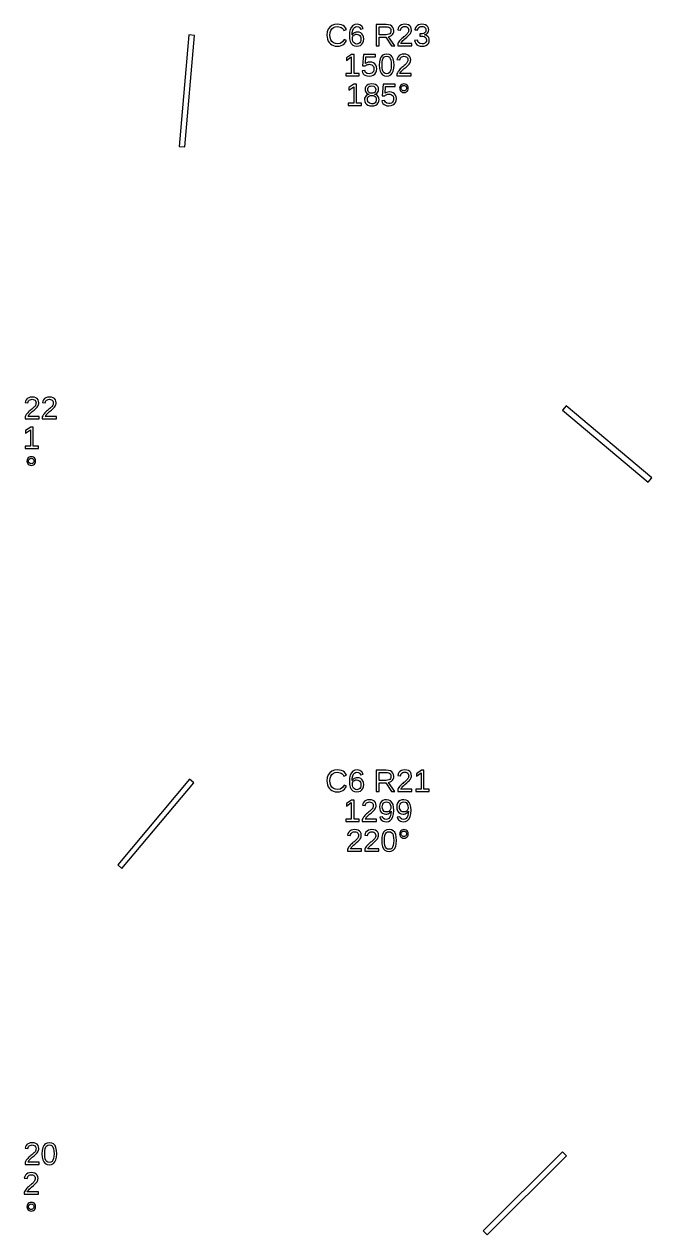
# Model space of a CAD drawing. Extents: x 194 to 2890, y 45 to 1503.
# Drawn here: x 679.1 to 847.5, y 453.3 to 778 of the extents above; entities that cross this region are included whole.
import ezdxf

# ---------------------------------------------------------------- set-up
doc = ezdxf.new("R2010")
doc.units = 0
doc.layers.get('0').update_dxf_attribs({"linetype": 'CONTINUOUS'})

msp = doc.modelspace()

# ---------------------------------------------------------------- linework, layer by layer
for points in [[(763.632, 772.093), (764.128, 772.222), (764.578, 772.437), (764.973, 772.734), (765.305, 773.109), (765.573, 773.564), (764.938, 773.881), (764.467, 773.219), (763.864, 772.821), (763.127, 772.689), (762.544, 772.76), (762.047, 772.974), (761.636, 773.33), (761.33, 773.803), (761.146, 774.368), (761.085, 775.024), (761.144, 775.685), (761.32, 776.244), (761.614, 776.703), (762.013, 777.043), (762.507, 777.247), (763.095, 777.315), (763.481, 777.286), (763.83, 777.198), (764.143, 777.051), (764.41, 776.848), (764.624, 776.593), (764.783, 776.286), (765.52, 776.53), (765.291, 776.961), (764.99, 777.315), (764.617, 777.592), (764.174, 777.791), (763.664, 777.91), (763.087, 777.95), (762.277, 777.863), (761.593, 777.604), (761.036, 777.173), (760.625, 776.589), (760.378, 775.873), (760.296, 775.024), (760.332, 774.441), (760.443, 773.913), (760.627, 773.44), (760.882, 773.028), (761.203, 772.685), (761.591, 772.41), (762.039, 772.21), (762.539, 772.09), (763.091, 772.05)], [(768.844, 772.108), (769.296, 772.283), (769.666, 772.575), (769.94, 772.967), (770.104, 773.445), (770.159, 774.007), (770.107, 774.528), (769.952, 774.973), (769.693, 775.342), (769.346, 775.618), (768.926, 775.783), (768.433, 775.838), (768.133, 775.817), (767.857, 775.752), (767.603, 775.645), (767.38, 775.496), (767.193, 775.309), (767.042, 775.081), (767.08, 775.761), (767.195, 776.325), (767.386, 776.772), (767.646, 777.096), (767.97, 777.291), (768.356, 777.356), (768.785, 777.278), (769.099, 777.045), (769.3, 776.656), (770, 776.782), (769.668, 777.431), (769.123, 777.82), (768.364, 777.95), (767.758, 777.861), (767.252, 777.595), (766.847, 777.152), (766.551, 776.544), (766.373, 775.782), (766.314, 774.866), (766.371, 774.022), (766.542, 773.323), (766.826, 772.77), (767.219, 772.37), (767.712, 772.13), (768.307, 772.05)], [(774.301, 774.512), (776.087, 774.512), (777.576, 772.132), (778.472, 772.132), (776.844, 774.601), (777.249, 774.713), (777.592, 774.896), (777.871, 775.151), (778.078, 775.463), (778.202, 775.821), (778.244, 776.225), (778.185, 776.702), (778.009, 777.104), (777.717, 777.431), (777.316, 777.672), (776.818, 777.816), (776.221, 777.864), (773.524, 777.864), (773.524, 772.132), (774.301, 772.132)], [(774.301, 775.126), (774.301, 777.242), (776.144, 777.242), (776.537, 777.213), (776.863, 777.125), (777.123, 776.979), (777.311, 776.778), (777.425, 776.524), (777.462, 776.217), (777.425, 775.898), (777.313, 775.63), (777.127, 775.413), (776.872, 775.254), (776.555, 775.158), (776.177, 775.126)], [(783.074, 772.754), (780.083, 772.754), (780.182, 772.946), (780.315, 773.144), (780.482, 773.346), (780.688, 773.559), (780.936, 773.789), (781.226, 774.036), (781.732, 774.457), (782.116, 774.797), (782.378, 775.057), (782.562, 775.277), (782.713, 775.496), (782.832, 775.716), (782.916, 775.936), (782.967, 776.157), (782.984, 776.379), (782.932, 776.843), (782.777, 777.23), (782.518, 777.541), (782.163, 777.768), (781.719, 777.904), (781.186, 777.95), (780.691, 777.905), (780.261, 777.769), (779.894, 777.543), (779.606, 777.24), (779.411, 776.876), (779.31, 776.448), (780.059, 776.379), (780.122, 776.663), (780.24, 776.901), (780.415, 777.093), (780.635, 777.235), (780.892, 777.319), (781.186, 777.348), (781.49, 777.319), (781.746, 777.232), (781.955, 777.087), (782.108, 776.89), (782.201, 776.646), (782.231, 776.355), (782.214, 776.13), (782.16, 775.921), (782.071, 775.728), (781.952, 775.547), (781.812, 775.37), (781.65, 775.199), (781.469, 775.031), (781.274, 774.863), (781.066, 774.695), (780.849, 774.522), (780.632, 774.34), (780.413, 774.148), (780.196, 773.943), (779.987, 773.724), (779.784, 773.488), (779.595, 773.233), (779.426, 772.953), (779.278, 772.648), (779.278, 772.132), (783.074, 772.132)], [(786.392, 772.099), (786.872, 772.244), (787.257, 772.486), (787.537, 772.816), (787.705, 773.225), (787.761, 773.714), (787.721, 774.06), (787.602, 774.363), (787.403, 774.626), (787.133, 774.835), (786.799, 774.978), (786.402, 775.057), (786.402, 775.073), (786.762, 775.179), (787.059, 775.335), (787.295, 775.539), (787.466, 775.791), (787.568, 776.089), (787.602, 776.432), (787.549, 776.875), (787.39, 777.247), (787.124, 777.549), (786.763, 777.772), (786.316, 777.905), (785.784, 777.95), (785.289, 777.906), (784.859, 777.774), (784.492, 777.555), (784.204, 777.258), (784.009, 776.892), (783.908, 776.457), (784.644, 776.4), (784.705, 776.678), (784.821, 776.911), (784.992, 777.099), (785.212, 777.237), (785.473, 777.32), (785.776, 777.348), (786.102, 777.318), (786.37, 777.229), (786.579, 777.081), (786.729, 776.882), (786.82, 776.64), (786.85, 776.355), (786.813, 776.068), (786.702, 775.826), (786.518, 775.629), (786.267, 775.483), (785.956, 775.395), (785.584, 775.366), (785.186, 775.366), (785.186, 774.731), (785.601, 774.731), (786.018, 774.702), (786.365, 774.615), (786.64, 774.469), (786.84, 774.271), (786.96, 774.028), (787, 773.739), (786.965, 773.41), (786.86, 773.14), (786.685, 772.929), (786.448, 772.778), (786.159, 772.687), (785.816, 772.656), (785.187, 772.769), (784.771, 773.108), (784.567, 773.674), (783.81, 773.604), (783.922, 773.134), (784.128, 772.746), (784.427, 772.443), (784.812, 772.225), (785.275, 772.094), (785.816, 772.05)], [(724.747, 774.935), (723.253, 775.065), (720.638, 745.18), (722.132, 745.049)], [(767.962, 772.687), (767.682, 772.828), (767.443, 773.063), (767.261, 773.372), (767.152, 773.734), (767.115, 774.15), (767.15, 774.474), (767.255, 774.749), (767.431, 774.974), (767.663, 775.14), (767.939, 775.239), (768.259, 775.273), (768.595, 775.235), (768.879, 775.122), (769.109, 774.935), (769.278, 774.678), (769.38, 774.358), (769.414, 773.975), (769.381, 773.589), (769.28, 773.263), (769.113, 772.996), (768.887, 772.798), (768.61, 772.68), (768.283, 772.64)], [(768.958, 764.754), (767.563, 764.754), (767.563, 769.864), (766.887, 769.864), (765.532, 768.933), (765.532, 768.241), (766.826, 769.165), (766.826, 764.754), (765.366, 764.754), (765.366, 764.132), (768.958, 764.132)], [(772.207, 764.108), (772.705, 764.282), (773.111, 764.571), (773.41, 764.961), (773.59, 765.437), (773.65, 765.999), (773.594, 766.497), (773.427, 766.929), (773.147, 767.293), (772.774, 767.569), (772.325, 767.734), (771.799, 767.789), (771.352, 767.749), (770.958, 767.627), (770.615, 767.423), (770.724, 769.242), (773.316, 769.242), (773.316, 769.864), (770.057, 769.864), (769.866, 766.78), (770.582, 766.78), (770.753, 766.915), (770.924, 767.021), (771.095, 767.098), (771.27, 767.15), (771.455, 767.181), (771.648, 767.191), (772.002, 767.154), (772.304, 767.043), (772.553, 766.858), (772.74, 766.612), (772.852, 766.321), (772.889, 765.983), (772.852, 765.597), (772.741, 765.271), (772.555, 765.004), (772.304, 764.806), (771.997, 764.688), (771.632, 764.648), (771.073, 764.743), (770.675, 765.026), (770.44, 765.499), (769.699, 765.413), (769.826, 765.006), (770.034, 764.668), (770.322, 764.4), (770.684, 764.206), (771.115, 764.089), (771.615, 764.05)], [(776.913, 764.134), (777.411, 764.387), (777.802, 764.807), (778.084, 765.387), (778.252, 766.118), (778.309, 767), (778.255, 767.894), (778.094, 768.629), (777.827, 769.205), (777.446, 769.619), (776.948, 769.867), (776.331, 769.95), (775.699, 769.868), (775.191, 769.623), (774.808, 769.213), (774.54, 768.64), (774.379, 767.902), (774.326, 767), (774.381, 766.114), (774.546, 765.382), (774.822, 764.803), (775.208, 764.385), (775.703, 764.134), (776.307, 764.05)], [(782.85, 764.754), (779.859, 764.754), (779.958, 764.946), (780.091, 765.144), (780.258, 765.346), (780.464, 765.559), (780.712, 765.789), (781.003, 766.036), (781.508, 766.457), (781.892, 766.797), (782.154, 767.057), (782.338, 767.277), (782.49, 767.496), (782.608, 767.716), (782.692, 767.936), (782.743, 768.157), (782.76, 768.379), (782.709, 768.843), (782.553, 769.23), (782.294, 769.541), (781.939, 769.768), (781.495, 769.904), (780.962, 769.95), (780.468, 769.905), (780.037, 769.769), (779.67, 769.543), (779.382, 769.24), (779.187, 768.876), (779.086, 768.448), (779.835, 768.379), (779.898, 768.663), (780.017, 768.901), (780.191, 769.093), (780.411, 769.235), (780.668, 769.319), (780.962, 769.348), (781.266, 769.319), (781.522, 769.232), (781.731, 769.087), (781.885, 768.89), (781.977, 768.646), (782.008, 768.355), (781.99, 768.13), (781.936, 767.921), (781.847, 767.728), (781.729, 767.547), (781.588, 767.37), (781.426, 767.199), (781.245, 767.031), (781.05, 766.863), (780.842, 766.695), (780.626, 766.522), (780.408, 766.34), (780.189, 766.148), (779.973, 765.943), (779.763, 765.724), (779.56, 765.488), (779.371, 765.233), (779.202, 764.953), (779.054, 764.648), (779.054, 764.132), (782.85, 764.132)], [(775.92, 764.711), (775.604, 764.9), (775.365, 765.214), (775.199, 765.664), (775.099, 766.259), (775.066, 767), (775.099, 767.759), (775.197, 768.362), (775.361, 768.806), (775.6, 769.112), (775.923, 769.295), (776.331, 769.356), (776.729, 769.294), (777.045, 769.108), (777.277, 768.798), (777.437, 768.351), (777.532, 767.751), (777.564, 767), (777.531, 766.271), (777.43, 765.68), (777.263, 765.226), (777.024, 764.905), (776.708, 764.712), (776.315, 764.648)], [(769.609, 756.754), (768.214, 756.754), (768.214, 761.864), (767.538, 761.864), (766.183, 760.933), (766.183, 760.241), (767.477, 761.165), (767.477, 756.754), (766.017, 756.754), (766.017, 756.132), (769.609, 756.132)], [(772.916, 756.099), (773.399, 756.247), (773.784, 756.494), (774.064, 756.828), (774.233, 757.24), (774.289, 757.731), (774.255, 758.087), (774.153, 758.401), (773.983, 758.672), (773.753, 758.891), (773.468, 759.047), (773.129, 759.138), (773.129, 759.155), (773.422, 759.247), (773.67, 759.401), (773.874, 759.614), (774.025, 759.873), (774.116, 760.159), (774.146, 760.473), (774.092, 760.895), (773.928, 761.254), (773.656, 761.551), (773.29, 761.773), (772.844, 761.906), (772.319, 761.95), (771.806, 761.905), (771.367, 761.769), (771.003, 761.543), (770.731, 761.244), (770.567, 760.89), (770.513, 760.481), (770.543, 760.167), (770.633, 759.881), (770.783, 759.622), (770.986, 759.407), (771.232, 759.248), (771.522, 759.146), (771.522, 759.13), (771.208, 759.043), (770.934, 758.888), (770.7, 758.666), (770.521, 758.391), (770.414, 758.077), (770.379, 757.722), (770.436, 757.229), (770.609, 756.816), (770.897, 756.486), (771.288, 756.244), (771.767, 756.099), (772.336, 756.05)], [(772.014, 759.452), (771.752, 759.538), (771.54, 759.681), (771.385, 759.88), (771.292, 760.13), (771.262, 760.432), (771.292, 760.728), (771.382, 760.971), (771.532, 761.16), (771.74, 761.296), (772.002, 761.377), (772.319, 761.405), (772.912, 761.297), (773.267, 760.972), (773.385, 760.432), (773.355, 760.11), (773.265, 759.853), (773.115, 759.661), (772.907, 759.529), (772.645, 759.45), (772.328, 759.423)], [(777.492, 756.108), (777.991, 756.282), (778.396, 756.571), (778.696, 756.961), (778.876, 757.437), (778.935, 757.999), (778.88, 758.497), (778.712, 758.929), (778.433, 759.293), (778.06, 759.569), (777.61, 759.734), (777.084, 759.789), (776.638, 759.749), (776.243, 759.627), (775.9, 759.423), (776.01, 761.242), (778.602, 761.242), (778.602, 761.864), (775.343, 761.864), (775.151, 758.78), (775.868, 758.78), (776.038, 758.915), (776.209, 759.021), (776.38, 759.098), (776.556, 759.15), (776.74, 759.181), (776.934, 759.191), (777.287, 759.154), (777.589, 759.043), (777.839, 758.858), (778.025, 758.612), (778.137, 758.321), (778.175, 757.983), (778.138, 757.597), (778.026, 757.271), (777.841, 757.004), (777.59, 756.806), (777.282, 756.688), (776.917, 756.648), (776.358, 756.743), (775.961, 757.026), (775.725, 757.499), (774.985, 757.413), (775.112, 757.006), (775.319, 756.668), (775.607, 756.4), (775.97, 756.206), (776.401, 756.089), (776.901, 756.05)], [(781.255, 759.668), (781.529, 759.781), (781.774, 759.968), (781.965, 760.21), (782.079, 760.484), (782.117, 760.79), (782.08, 761.097), (781.966, 761.371), (781.778, 761.612), (781.535, 761.8), (781.259, 761.912), (780.95, 761.95), (780.641, 761.912), (780.365, 761.798), (780.122, 761.608), (779.933, 761.365), (779.82, 761.093), (779.782, 760.79), (779.82, 760.488), (779.935, 760.215), (780.126, 759.972), (780.37, 759.783), (780.645, 759.669), (780.95, 759.631)], [(780.761, 760.082), (780.591, 760.154), (780.439, 760.274), (780.32, 760.427), (780.249, 760.599), (780.226, 760.79), (780.249, 760.981), (780.319, 761.154), (780.435, 761.307), (780.585, 761.427), (780.757, 761.499), (780.95, 761.523), (781.143, 761.499), (781.314, 761.429), (781.464, 761.311), (781.581, 761.159), (781.651, 760.986), (781.674, 760.79), (781.65, 760.597), (781.58, 760.424), (781.462, 760.271), (781.311, 760.153), (781.14, 760.082), (780.95, 760.058)], [(771.672, 756.731), (771.27, 757.126), (771.135, 757.783), (771.17, 758.098), (771.275, 758.365), (771.449, 758.583), (771.685, 758.745), (771.975, 758.842), (772.319, 758.874), (772.673, 758.844), (772.97, 758.754), (773.21, 758.603), (773.387, 758.394), (773.493, 758.126), (773.528, 757.8), (773.495, 757.42), (773.398, 757.115), (773.235, 756.886), (773.006, 756.727), (772.709, 756.631), (772.344, 756.599)], [(683.074, 672.754), (680.083, 672.754), (680.182, 672.946), (680.315, 673.144), (680.482, 673.346), (680.688, 673.559), (680.936, 673.789), (681.226, 674.036), (681.732, 674.457), (682.116, 674.797), (682.378, 675.057), (682.562, 675.277), (682.713, 675.496), (682.832, 675.716), (682.916, 675.936), (682.967, 676.157), (682.984, 676.379), (682.932, 676.843), (682.777, 677.23), (682.518, 677.541), (682.163, 677.768), (681.719, 677.904), (681.186, 677.95), (680.691, 677.905), (680.261, 677.769), (679.894, 677.543), (679.606, 677.24), (679.411, 676.876), (679.31, 676.448), (680.059, 676.379), (680.122, 676.663), (680.24, 676.901), (680.415, 677.093), (680.635, 677.235), (680.892, 677.319), (681.186, 677.348), (681.49, 677.319), (681.746, 677.232), (681.955, 677.087), (682.108, 676.89), (682.201, 676.646), (682.231, 676.355), (682.214, 676.13), (682.16, 675.921), (682.071, 675.728), (681.952, 675.547), (681.812, 675.37), (681.65, 675.199), (681.469, 675.031), (681.274, 674.863), (681.066, 674.695), (680.849, 674.522), (680.632, 674.34), (680.413, 674.148), (680.196, 673.943), (679.987, 673.724), (679.784, 673.488), (679.595, 673.233), (679.426, 672.953), (679.278, 672.648), (679.278, 672.132), (683.074, 672.132)], [(687.708, 672.754), (684.718, 672.754), (684.816, 672.946), (684.949, 673.144), (685.116, 673.346), (685.322, 673.559), (685.57, 673.789), (685.861, 674.036), (686.367, 674.457), (686.751, 674.797), (687.012, 675.057), (687.197, 675.277), (687.348, 675.496), (687.466, 675.716), (687.551, 675.936), (687.602, 676.157), (687.619, 676.379), (687.567, 676.843), (687.412, 677.23), (687.153, 677.541), (686.798, 677.768), (686.354, 677.904), (685.82, 677.95), (685.326, 677.905), (684.895, 677.769), (684.528, 677.543), (684.24, 677.24), (684.046, 676.876), (683.945, 676.448), (684.693, 676.379), (684.756, 676.663), (684.875, 676.901), (685.049, 677.093), (685.27, 677.235), (685.527, 677.319), (685.82, 677.348), (686.125, 677.319), (686.381, 677.232), (686.589, 677.087), (686.743, 676.89), (686.835, 676.646), (686.866, 676.355), (686.848, 676.13), (686.795, 675.921), (686.705, 675.728), (686.587, 675.547), (686.447, 675.37), (686.284, 675.199), (686.104, 675.031), (685.909, 674.863), (685.7, 674.695), (685.484, 674.522), (685.266, 674.34), (685.047, 674.148), (684.831, 673.943), (684.621, 673.724), (684.419, 673.488), (684.229, 673.233), (684.061, 672.953), (683.912, 672.648), (683.912, 672.132), (687.708, 672.132)], [(847.463, 656.291), (824.482, 675.575), (823.518, 674.425), (846.499, 655.142)], [(682.862, 664.754), (681.466, 664.754), (681.466, 669.864), (680.791, 669.864), (679.436, 668.933), (679.436, 668.241), (680.73, 669.165), (680.73, 664.754), (679.269, 664.754), (679.269, 664.132), (682.862, 664.132)], [(681.255, 659.668), (681.529, 659.781), (681.774, 659.968), (681.965, 660.21), (682.079, 660.484), (682.117, 660.79), (682.08, 661.097), (681.966, 661.371), (681.778, 661.612), (681.535, 661.8), (681.259, 661.912), (680.95, 661.95), (680.641, 661.912), (680.365, 661.798), (680.122, 661.608), (679.933, 661.365), (679.82, 661.093), (679.782, 660.79), (679.82, 660.488), (679.935, 660.215), (680.126, 659.972), (680.37, 659.783), (680.645, 659.669), (680.95, 659.631)], [(680.761, 660.082), (680.591, 660.154), (680.439, 660.274), (680.32, 660.427), (680.249, 660.599), (680.226, 660.79), (680.249, 660.981), (680.319, 661.154), (680.435, 661.307), (680.585, 661.427), (680.757, 661.499), (680.95, 661.523), (681.143, 661.499), (681.314, 661.429), (681.464, 661.311), (681.581, 661.159), (681.651, 660.986), (681.674, 660.79), (681.65, 660.597), (681.58, 660.424), (681.462, 660.271), (681.311, 660.153), (681.14, 660.082), (680.95, 660.058)], [(724.575, 574.518), (723.425, 575.482), (704.142, 552.501), (705.291, 551.537)], [(763.632, 572.093), (764.128, 572.222), (764.578, 572.437), (764.973, 572.734), (765.305, 573.109), (765.573, 573.564), (764.938, 573.881), (764.467, 573.219), (763.864, 572.821), (763.127, 572.689), (762.544, 572.76), (762.047, 572.974), (761.636, 573.33), (761.33, 573.803), (761.146, 574.368), (761.085, 575.024), (761.144, 575.685), (761.32, 576.244), (761.614, 576.703), (762.013, 577.043), (762.507, 577.247), (763.095, 577.315), (763.481, 577.286), (763.83, 577.198), (764.143, 577.051), (764.41, 576.848), (764.624, 576.593), (764.783, 576.286), (765.52, 576.53), (765.291, 576.961), (764.99, 577.315), (764.617, 577.592), (764.174, 577.791), (763.664, 577.91), (763.087, 577.95), (762.277, 577.863), (761.593, 577.604), (761.036, 577.173), (760.625, 576.589), (760.378, 575.873), (760.296, 575.024), (760.332, 574.441), (760.443, 573.913), (760.627, 573.44), (760.882, 573.028), (761.203, 572.685), (761.591, 572.41), (762.039, 572.21), (762.539, 572.09), (763.091, 572.05)], [(768.844, 572.108), (769.296, 572.283), (769.666, 572.575), (769.94, 572.967), (770.104, 573.445), (770.159, 574.007), (770.107, 574.528), (769.952, 574.973), (769.693, 575.342), (769.346, 575.618), (768.926, 575.783), (768.433, 575.838), (768.133, 575.817), (767.857, 575.752), (767.603, 575.645), (767.38, 575.496), (767.193, 575.309), (767.042, 575.081), (767.08, 575.761), (767.195, 576.325), (767.386, 576.772), (767.646, 577.096), (767.97, 577.291), (768.356, 577.356), (768.785, 577.278), (769.099, 577.045), (769.3, 576.656), (770, 576.782), (769.668, 577.431), (769.123, 577.82), (768.364, 577.95), (767.758, 577.861), (767.252, 577.595), (766.847, 577.152), (766.551, 576.544), (766.373, 575.782), (766.314, 574.866), (766.371, 574.022), (766.542, 573.323), (766.826, 572.77), (767.219, 572.37), (767.712, 572.13), (768.307, 572.05)], [(767.962, 572.687), (767.682, 572.828), (767.443, 573.063), (767.261, 573.372), (767.152, 573.734), (767.115, 574.15), (767.15, 574.474), (767.255, 574.749), (767.431, 574.974), (767.663, 575.14), (767.939, 575.239), (768.259, 575.273), (768.595, 575.235), (768.879, 575.122), (769.109, 574.935), (769.278, 574.678), (769.38, 574.358), (769.414, 573.975), (769.381, 573.589), (769.28, 573.263), (769.113, 572.996), (768.887, 572.798), (768.61, 572.68), (768.283, 572.64)], [(774.301, 574.512), (776.087, 574.512), (777.576, 572.132), (778.472, 572.132), (776.844, 574.601), (777.249, 574.713), (777.592, 574.896), (777.871, 575.151), (778.078, 575.463), (778.202, 575.821), (778.244, 576.225), (778.185, 576.702), (778.009, 577.104), (777.717, 577.431), (777.316, 577.672), (776.818, 577.816), (776.221, 577.864), (773.524, 577.864), (773.524, 572.132), (774.301, 572.132)], [(774.301, 575.126), (774.301, 577.242), (776.144, 577.242), (776.537, 577.213), (776.863, 577.125), (777.123, 576.979), (777.311, 576.778), (777.425, 576.524), (777.462, 576.217), (777.425, 575.898), (777.313, 575.63), (777.127, 575.413), (776.872, 575.254), (776.555, 575.158), (776.177, 575.126)], [(783.074, 572.754), (780.083, 572.754), (780.182, 572.946), (780.315, 573.144), (780.482, 573.346), (780.688, 573.559), (780.936, 573.789), (781.226, 574.036), (781.732, 574.457), (782.116, 574.797), (782.378, 575.057), (782.562, 575.277), (782.713, 575.496), (782.832, 575.716), (782.916, 575.936), (782.967, 576.157), (782.984, 576.379), (782.932, 576.843), (782.777, 577.23), (782.518, 577.541), (782.163, 577.768), (781.719, 577.904), (781.186, 577.95), (780.691, 577.905), (780.261, 577.769), (779.894, 577.543), (779.606, 577.24), (779.411, 576.876), (779.31, 576.448), (780.059, 576.379), (780.122, 576.663), (780.24, 576.901), (780.415, 577.093), (780.635, 577.235), (780.892, 577.319), (781.186, 577.348), (781.49, 577.319), (781.746, 577.232), (781.955, 577.087), (782.108, 576.89), (782.201, 576.646), (782.231, 576.355), (782.214, 576.13), (782.16, 575.921), (782.071, 575.728), (781.952, 575.547), (781.812, 575.37), (781.65, 575.199), (781.469, 575.031), (781.274, 574.863), (781.066, 574.695), (780.849, 574.522), (780.632, 574.34), (780.413, 574.148), (780.196, 573.943), (779.987, 573.724), (779.784, 573.488), (779.595, 573.233), (779.426, 572.953), (779.278, 572.648), (779.278, 572.132), (783.074, 572.132)], [(787.72, 572.754), (786.325, 572.754), (786.325, 577.864), (785.649, 577.864), (784.295, 576.933), (784.295, 576.241), (785.588, 577.165), (785.588, 572.754), (784.128, 572.754), (784.128, 572.132), (787.72, 572.132)], [(768.958, 564.754), (767.563, 564.754), (767.563, 569.864), (766.887, 569.864), (765.532, 568.933), (765.532, 568.241), (766.826, 569.165), (766.826, 564.754), (765.366, 564.754), (765.366, 564.132), (768.958, 564.132)], [(773.581, 564.754), (770.59, 564.754), (770.689, 564.946), (770.822, 565.144), (770.989, 565.346), (771.195, 565.559), (771.443, 565.789), (771.733, 566.036), (772.239, 566.457), (772.623, 566.797), (772.885, 567.057), (773.069, 567.277), (773.22, 567.496), (773.339, 567.716), (773.423, 567.936), (773.474, 568.157), (773.491, 568.379), (773.439, 568.843), (773.284, 569.23), (773.025, 569.541), (772.67, 569.768), (772.226, 569.904), (771.693, 569.95), (771.198, 569.905), (770.768, 569.769), (770.401, 569.543), (770.113, 569.24), (769.918, 568.876), (769.817, 568.448), (770.566, 568.379), (770.629, 568.663), (770.747, 568.901), (770.922, 569.093), (771.142, 569.235), (771.399, 569.319), (771.693, 569.348), (771.997, 569.319), (772.253, 569.232), (772.462, 569.087), (772.615, 568.89), (772.708, 568.646), (772.738, 568.355), (772.721, 568.13), (772.667, 567.921), (772.578, 567.728), (772.459, 567.547), (772.319, 567.37), (772.157, 567.199), (771.976, 567.031), (771.781, 566.863), (771.573, 566.695), (771.356, 566.522), (771.139, 566.34), (770.92, 566.148), (770.703, 565.943), (770.494, 565.724), (770.291, 565.488), (770.102, 565.233), (769.933, 564.953), (769.785, 564.648), (769.785, 564.132), (773.581, 564.132)], [(776.778, 564.138), (777.29, 564.403), (777.701, 564.844), (778, 565.448), (778.18, 566.205), (778.24, 567.114), (778.185, 567.981), (778.021, 568.691), (777.747, 569.242), (777.368, 569.635), (776.885, 569.871), (776.299, 569.95), (775.743, 569.893), (775.275, 569.721), (774.895, 569.435), (774.615, 569.049), (774.447, 568.578), (774.391, 568.021), (774.442, 567.476), (774.597, 567.009), (774.854, 566.617), (775.198, 566.324), (775.61, 566.147), (776.091, 566.089), (776.397, 566.113), (776.686, 566.187), (776.958, 566.31), (777.195, 566.474), (777.381, 566.67), (777.515, 566.898), (777.468, 566.23), (777.347, 565.672), (777.153, 565.226), (776.891, 564.901), (776.566, 564.705), (776.177, 564.64), (775.736, 564.72), (775.414, 564.958), (775.208, 565.356), (774.509, 565.246), (774.651, 564.865), (774.844, 564.56), (775.088, 564.333), (775.388, 564.176), (775.747, 564.082), (776.165, 564.05)], [(775.943, 566.707), (775.668, 566.828), (775.44, 567.03), (775.271, 567.302), (775.169, 567.633), (775.135, 568.021), (775.169, 568.403), (775.271, 568.727), (775.44, 568.996), (775.669, 569.196), (775.947, 569.316), (776.274, 569.356), (776.606, 569.309), (776.889, 569.169), (777.125, 568.935), (777.301, 568.624), (777.407, 568.253), (777.442, 567.822), (777.425, 567.605), (777.373, 567.404), (777.285, 567.22), (777.168, 567.057), (777.025, 566.92), (776.856, 566.811), (776.67, 566.731), (776.473, 566.682), (776.266, 566.666)], [(781.413, 564.138), (781.925, 564.403), (782.335, 564.844), (782.635, 565.448), (782.814, 566.205), (782.874, 567.114), (782.82, 567.981), (782.655, 568.691), (782.382, 569.242), (782.002, 569.635), (781.519, 569.871), (780.933, 569.95), (780.378, 569.893), (779.91, 569.721), (779.53, 569.435), (779.249, 569.049), (779.081, 568.578), (779.025, 568.021), (779.077, 567.476), (779.231, 567.009), (779.489, 566.617), (779.833, 566.324), (780.245, 566.147), (780.726, 566.089), (781.032, 566.113), (781.321, 566.187), (781.593, 566.31), (781.83, 566.474), (782.016, 566.67), (782.15, 566.898), (782.103, 566.23), (781.982, 565.672), (781.788, 565.226), (781.526, 564.901), (781.2, 564.705), (780.811, 564.64), (780.371, 564.72), (780.048, 564.958), (779.843, 565.356), (779.143, 565.246), (779.285, 564.865), (779.479, 564.56), (779.723, 564.333), (780.022, 564.176), (780.381, 564.082), (780.799, 564.05)], [(780.578, 566.707), (780.302, 566.828), (780.075, 567.03), (779.905, 567.302), (779.804, 567.633), (779.77, 568.021), (779.804, 568.403), (779.905, 568.727), (780.075, 568.996), (780.303, 569.196), (780.581, 569.316), (780.909, 569.356), (781.24, 569.309), (781.524, 569.169), (781.759, 568.935), (781.936, 568.624), (782.041, 568.253), (782.077, 567.822), (782.059, 567.605), (782.007, 567.404), (781.92, 567.22), (781.803, 567.057), (781.66, 566.92), (781.491, 566.811), (781.304, 566.731), (781.107, 566.682), (780.901, 566.666)], [(769.597, 556.754), (766.607, 556.754), (766.705, 556.946), (766.838, 557.144), (767.005, 557.346), (767.211, 557.559), (767.459, 557.789), (767.75, 558.036), (768.256, 558.457), (768.64, 558.797), (768.901, 559.057), (769.086, 559.277), (769.237, 559.496), (769.355, 559.716), (769.44, 559.936), (769.491, 560.157), (769.508, 560.379), (769.456, 560.843), (769.301, 561.23), (769.042, 561.541), (768.687, 561.768), (768.242, 561.904), (767.709, 561.95), (767.215, 561.905), (766.784, 561.769), (766.417, 561.543), (766.129, 561.24), (765.935, 560.876), (765.833, 560.448), (766.582, 560.379), (766.645, 560.663), (766.764, 560.901), (766.938, 561.093), (767.159, 561.235), (767.416, 561.319), (767.709, 561.348), (768.013, 561.319), (768.27, 561.232), (768.478, 561.087), (768.632, 560.89), (768.724, 560.646), (768.755, 560.355), (768.737, 560.13), (768.683, 559.921), (768.594, 559.728), (768.476, 559.547), (768.336, 559.37), (768.173, 559.199), (767.992, 559.031), (767.798, 558.863), (767.589, 558.695), (767.373, 558.522), (767.155, 558.34), (766.936, 558.148), (766.72, 557.943), (766.51, 557.724), (766.307, 557.488), (766.118, 557.233), (765.949, 556.953), (765.801, 556.648), (765.801, 556.132), (769.597, 556.132)], [(774.232, 556.754), (771.241, 556.754), (771.34, 556.946), (771.473, 557.144), (771.64, 557.346), (771.846, 557.559), (772.094, 557.789), (772.384, 558.036), (772.89, 558.457), (773.274, 558.797), (773.536, 559.057), (773.72, 559.277), (773.871, 559.496), (773.99, 559.716), (774.074, 559.936), (774.125, 560.157), (774.142, 560.379), (774.09, 560.843), (773.935, 561.23), (773.676, 561.541), (773.321, 561.768), (772.877, 561.904), (772.344, 561.95), (771.849, 561.905), (771.419, 561.769), (771.052, 561.543), (770.764, 561.24), (770.569, 560.876), (770.468, 560.448), (771.217, 560.379), (771.28, 560.663), (771.398, 560.901), (771.573, 561.093), (771.793, 561.235), (772.05, 561.319), (772.344, 561.348), (772.648, 561.319), (772.904, 561.232), (773.113, 561.087), (773.266, 560.89), (773.359, 560.646), (773.389, 560.355), (773.372, 560.13), (773.318, 559.921), (773.229, 559.728), (773.11, 559.547), (772.97, 559.37), (772.808, 559.199), (772.627, 559.031), (772.432, 558.863), (772.224, 558.695), (772.007, 558.522), (771.79, 558.34), (771.571, 558.148), (771.354, 557.943), (771.145, 557.724), (770.942, 557.488), (770.753, 557.233), (770.584, 556.953), (770.436, 556.648), (770.436, 556.132), (774.232, 556.132)], [(777.564, 556.134), (778.062, 556.387), (778.453, 556.807), (778.735, 557.387), (778.904, 558.118), (778.96, 559), (778.906, 559.894), (778.746, 560.629), (778.478, 561.205), (778.097, 561.619), (777.599, 561.867), (776.982, 561.95), (776.35, 561.868), (775.842, 561.623), (775.459, 561.213), (775.191, 560.64), (775.03, 559.902), (774.977, 559), (775.032, 558.114), (775.197, 557.382), (775.473, 556.803), (775.859, 556.385), (776.354, 556.134), (776.958, 556.05)], [(781.255, 559.668), (781.529, 559.781), (781.774, 559.968), (781.965, 560.21), (782.079, 560.484), (782.117, 560.79), (782.08, 561.097), (781.966, 561.371), (781.778, 561.612), (781.535, 561.8), (781.259, 561.912), (780.95, 561.95), (780.641, 561.912), (780.365, 561.798), (780.122, 561.608), (779.933, 561.365), (779.82, 561.093), (779.782, 560.79), (779.82, 560.488), (779.935, 560.215), (780.126, 559.972), (780.37, 559.783), (780.645, 559.669), (780.95, 559.631)], [(776.571, 556.711), (776.255, 556.9), (776.016, 557.214), (775.85, 557.664), (775.75, 558.259), (775.717, 559), (775.75, 559.759), (775.848, 560.362), (776.012, 560.806), (776.251, 561.112), (776.574, 561.295), (776.982, 561.356), (777.38, 561.294), (777.696, 561.108), (777.928, 560.798), (778.088, 560.351), (778.183, 559.751), (778.215, 559), (778.182, 558.271), (778.081, 557.68), (777.914, 557.226), (777.675, 556.905), (777.359, 556.712), (776.966, 556.648)], [(780.761, 560.082), (780.591, 560.154), (780.439, 560.274), (780.32, 560.427), (780.249, 560.599), (780.226, 560.79), (780.249, 560.981), (780.319, 561.154), (780.435, 561.307), (780.585, 561.427), (780.757, 561.499), (780.95, 561.523), (781.143, 561.499), (781.314, 561.429), (781.464, 561.311), (781.581, 561.159), (781.651, 560.986), (781.674, 560.79), (781.65, 560.597), (781.58, 560.424), (781.462, 560.271), (781.311, 560.153), (781.14, 560.082), (780.95, 560.058)], [(683.074, 472.754), (680.083, 472.754), (680.182, 472.946), (680.315, 473.144), (680.482, 473.346), (680.688, 473.559), (680.936, 473.789), (681.226, 474.036), (681.732, 474.457), (682.116, 474.797), (682.378, 475.057), (682.562, 475.277), (682.713, 475.496), (682.832, 475.716), (682.916, 475.936), (682.967, 476.157), (682.984, 476.379), (682.932, 476.843), (682.777, 477.23), (682.518, 477.541), (682.163, 477.768), (681.719, 477.904), (681.186, 477.95), (680.691, 477.905), (680.261, 477.769), (679.894, 477.543), (679.606, 477.24), (679.411, 476.876), (679.31, 476.448), (680.059, 476.379), (680.122, 476.663), (680.24, 476.901), (680.415, 477.093), (680.635, 477.235), (680.892, 477.319), (681.186, 477.348), (681.49, 477.319), (681.746, 477.232), (681.955, 477.087), (682.108, 476.89), (682.201, 476.646), (682.231, 476.355), (682.214, 476.13), (682.16, 475.921), (682.071, 475.728), (681.952, 475.547), (681.812, 475.37), (681.65, 475.199), (681.469, 475.031), (681.274, 474.863), (681.066, 474.695), (680.849, 474.522), (680.632, 474.34), (680.413, 474.148), (680.196, 473.943), (679.987, 473.724), (679.784, 473.488), (679.595, 473.233), (679.426, 472.953), (679.278, 472.648), (679.278, 472.132), (683.074, 472.132)], [(686.406, 472.134), (686.904, 472.387), (687.295, 472.807), (687.577, 473.387), (687.745, 474.118), (687.802, 475), (687.748, 475.894), (687.587, 476.629), (687.32, 477.205), (686.939, 477.619), (686.441, 477.867), (685.824, 477.95), (685.192, 477.868), (684.684, 477.623), (684.301, 477.213), (684.033, 476.64), (683.872, 475.902), (683.818, 475), (683.874, 474.114), (684.039, 473.382), (684.315, 472.803), (684.7, 472.385), (685.196, 472.134), (685.8, 472.05)], [(685.413, 472.711), (685.097, 472.9), (684.858, 473.214), (684.692, 473.664), (684.592, 474.259), (684.559, 475), (684.592, 475.759), (684.69, 476.362), (684.854, 476.806), (685.093, 477.112), (685.416, 477.295), (685.824, 477.356), (686.222, 477.294), (686.538, 477.108), (686.77, 476.798), (686.93, 476.351), (687.025, 475.751), (687.057, 475), (687.024, 474.271), (686.923, 473.68), (686.756, 473.226), (686.517, 472.905), (686.201, 472.712), (685.808, 472.648)], [(824.53, 474.47), (823.47, 475.53), (802.256, 454.317), (803.317, 453.256)], [(682.85, 464.754), (679.859, 464.754), (679.958, 464.946), (680.091, 465.144), (680.258, 465.346), (680.464, 465.559), (680.712, 465.789), (681.003, 466.036), (681.508, 466.457), (681.892, 466.797), (682.154, 467.057), (682.338, 467.277), (682.49, 467.496), (682.608, 467.716), (682.692, 467.936), (682.743, 468.157), (682.76, 468.379), (682.709, 468.843), (682.553, 469.23), (682.294, 469.541), (681.939, 469.768), (681.495, 469.904), (680.962, 469.95), (680.468, 469.905), (680.037, 469.769), (679.67, 469.543), (679.382, 469.24), (679.187, 468.876), (679.086, 468.448), (679.835, 468.379), (679.898, 468.663), (680.017, 468.901), (680.191, 469.093), (680.411, 469.235), (680.668, 469.319), (680.962, 469.348), (681.266, 469.319), (681.522, 469.232), (681.731, 469.087), (681.885, 468.89), (681.977, 468.646), (682.008, 468.355), (681.99, 468.13), (681.936, 467.921), (681.847, 467.728), (681.729, 467.547), (681.588, 467.37), (681.426, 467.199), (681.245, 467.031), (681.05, 466.863), (680.842, 466.695), (680.626, 466.522), (680.408, 466.34), (680.189, 466.148), (679.973, 465.943), (679.763, 465.724), (679.56, 465.488), (679.371, 465.233), (679.202, 464.953), (679.054, 464.648), (679.054, 464.132), (682.85, 464.132)], [(681.255, 459.668), (681.529, 459.781), (681.774, 459.968), (681.965, 460.21), (682.079, 460.484), (682.117, 460.79), (682.08, 461.097), (681.966, 461.371), (681.778, 461.612), (681.535, 461.8), (681.259, 461.912), (680.95, 461.95), (680.641, 461.912), (680.365, 461.798), (680.122, 461.608), (679.933, 461.365), (679.82, 461.093), (679.782, 460.79), (679.82, 460.488), (679.935, 460.215), (680.126, 459.972), (680.37, 459.783), (680.645, 459.669), (680.95, 459.631)], [(680.761, 460.082), (680.591, 460.154), (680.439, 460.274), (680.32, 460.427), (680.249, 460.599), (680.226, 460.79), (680.249, 460.981), (680.319, 461.154), (680.435, 461.307), (680.585, 461.427), (680.757, 461.499), (680.95, 461.523), (681.143, 461.499), (681.314, 461.429), (681.464, 461.311), (681.581, 461.159), (681.651, 460.986), (681.674, 460.79), (681.65, 460.597), (681.58, 460.424), (681.462, 460.271), (681.311, 460.153), (681.14, 460.082), (680.95, 460.058)]]:
    msp.add_lwpolyline(points, close=True)

doc.saveas('drawing.dxf')
